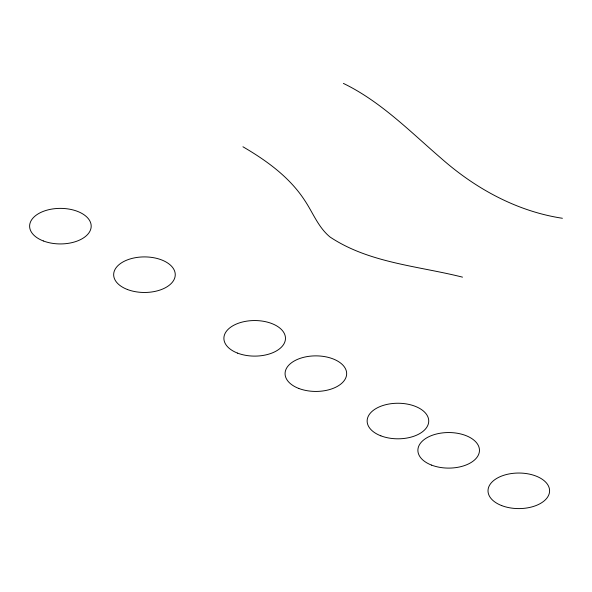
<?xml version="1.0" encoding="UTF-8"?>
<svg xmlns="http://www.w3.org/2000/svg" width="592" height="592" viewBox="0 0 592 592"><rect width="100%" height="100%" fill="white"/><g stroke="black" fill="none" stroke-linecap="round" stroke-linejoin="round"><path stroke-width="0.89" d="M562.4 218.27C516.86 211.359 475.324 188.515 441.114 158.271C410.041 131.52 380.76 101.506 343.404 83.405M462.5 277.145C418.056 265.919 369.149 263.04 330.084 237.044C318.23 227.365 312.909 212.55 304.562 200.185C289.444 177.052 266.481 160.513 242.935 146.772M431.575 465.112A30.791 17.782 0 0 0 479.402 451.474A30.791 17.782 0 0 0 435.024 434.387A30.791 17.782 0 0 0 431.575 465.112M298.775 388.441A30.791 17.782 0 0 0 346.594 374.803A30.791 17.782 0 0 0 302.223 357.709A30.791 17.782 0 0 0 298.775 388.441M501.713 505.605A30.791 17.782 0 0 0 549.531 491.967A30.791 17.782 0 0 0 505.161 474.873A30.791 17.782 0 0 0 501.713 505.605M380.841 435.823A30.791 17.782 0 0 0 428.667 422.185A30.791 17.782 0 0 0 384.289 405.091A30.791 17.782 0 0 0 380.841 435.823M237.592 353.121A30.791 17.782 0 0 0 285.411 339.475A30.791 17.782 0 0 0 241.04 322.388A30.791 17.782 0 0 0 237.592 353.121M127.361 289.481A30.791 17.782 0 0 0 175.188 275.835A30.791 17.782 0 0 0 130.81 258.748A30.791 17.782 0 0 0 127.361 289.481M43.305 240.944A30.791 17.782 0 0 0 91.124 227.306A30.791 17.782 0 0 0 46.753 210.219A30.791 17.782 0 0 0 43.305 240.944"/></g></svg>
